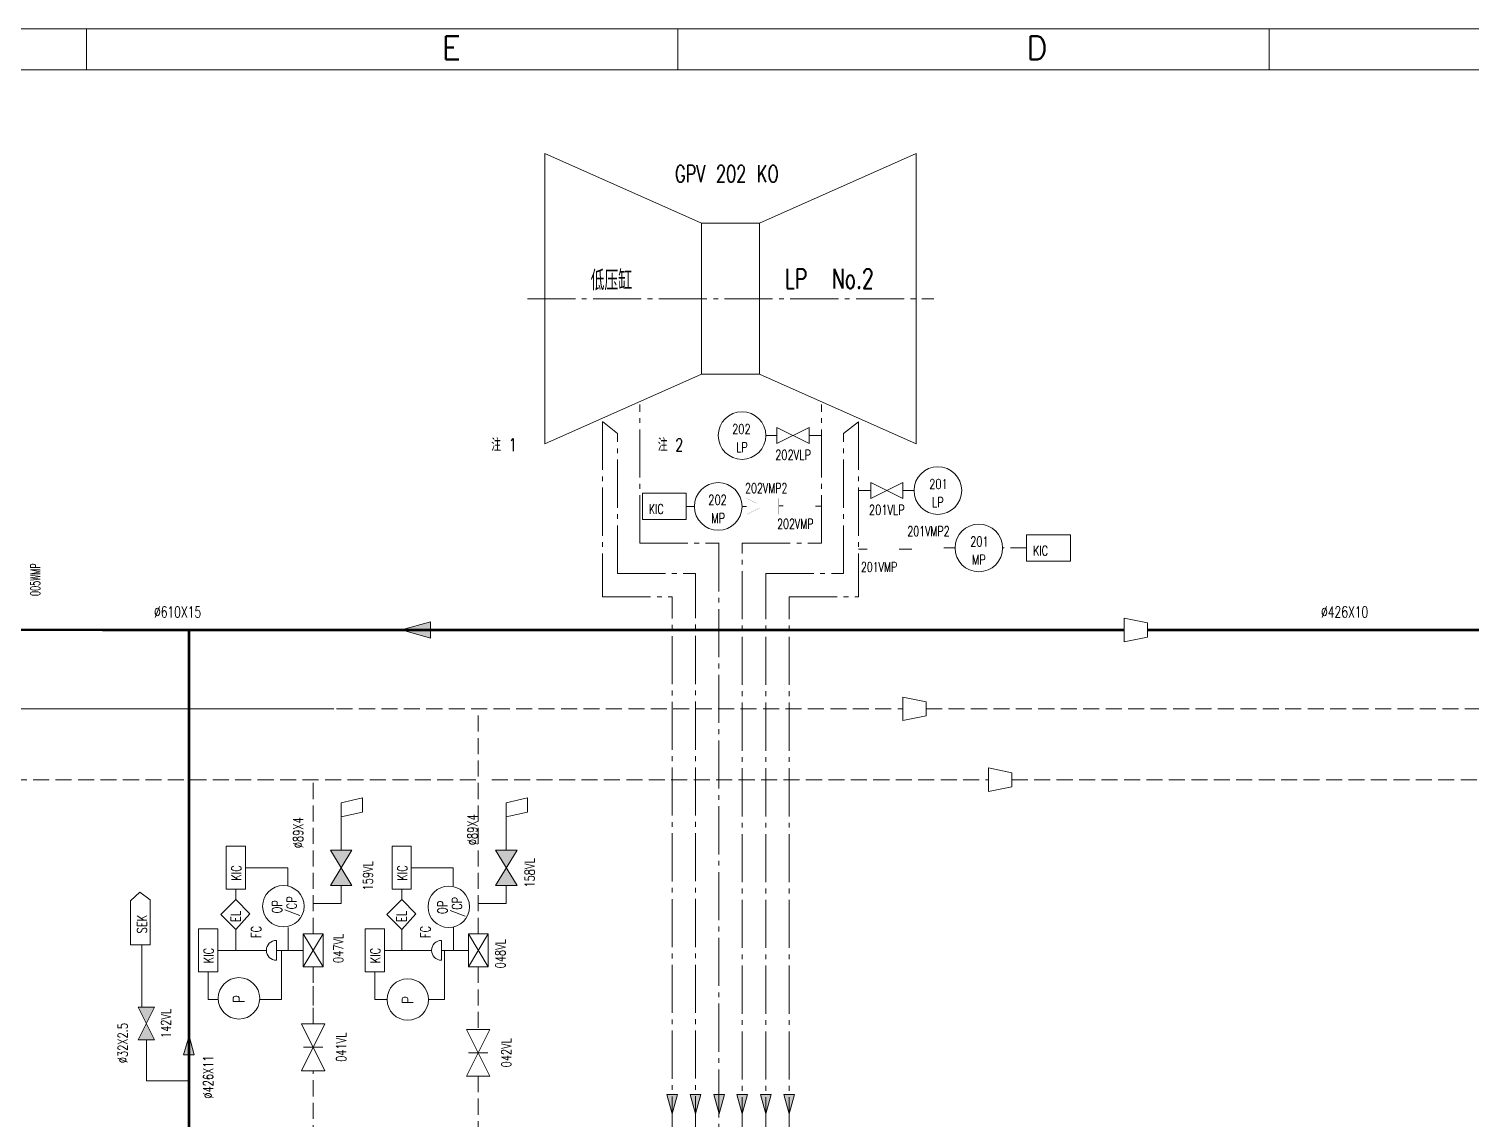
# Model space of a CAD drawing. Extents: x -4 to 23678, y -838 to 232.
# Drawn here: x 9004.9 to 9454.6, y -107.8 to 232 of the extents above; entities that cross this region are included whole.
import ezdxf
from ezdxf.enums import TextEntityAlignment as Align

# ---------------------------------------------------------------- set-up
doc = ezdxf.new("R2010")
doc.units = 0
doc.header["$MEASUREMENT"] = 0
doc.linetypes.add('CENTER2', pattern=[20.5, 15, -2, 1.5, -2])
doc.linetypes.add('HIDDEN', pattern=[7, 5, -2])
doc.layers.get('0').update_dxf_attribs({"linetype": 'CONTINUOUS'})
doc.layers.add('1', color=1, linetype='CONTINUOUS')
doc.layers.add('TEXT', color=7, linetype='CONTINUOUS', lineweight=13)
doc.styles.add('HZ', font='txt', dxfattribs={"width": 0.73, "bigfont": 'hztxt'})
doc.styles.get("Standard").update_dxf_attribs({"font": 'txt.shx', "width": 0.8, "bigfont": 'hztxt.shx'})
doc.styles.add('设备编号文字', font='txt.shx', dxfattribs={"height": 1.6, "bigfont": 'hztxt.shx'})
doc.styles.add('阀门标注文字', font='txt.shx', dxfattribs={"width": 0.8, "height": 2, "bigfont": 'hztxt.shx'})

# ---------------------------------------------------------------- blocks, each defined once
blk = doc.blocks.new('闸阀')
for p, q in [((5, -1.25), (0, 1.25)), ((0, -1.25), (5, 1.25)), ((0, 1.25), (0, -1.25)), ((2.5, 1.04), (2.5, -1.04)), ((5, 1.25), (5, -1.25))]:
    blk.add_line(p, q)
at = {"style": '设备编号文字', "width": 0.8}
blk.add_attdef('VISIBLE', text='', height=2, dxfattribs=at).set_placement((2.5, -3), align=Align.MIDDLE)
at = {"style": '设备编号文字', "width": 0.8, "flags": 1}
blk.add_attdef('INVISIBLE', text='', height=2, dxfattribs=at).set_placement((2.5, -5), align=Align.TOP_CENTER)
blk = doc.blocks.new('传感器')
blk.add_circle((0, 3), 3)
at = {"style": '设备编号文字', "width": 0.8, "flags": 1}
blk.add_attdef('INVISIBLE', text='', height=1.6, dxfattribs=at).set_placement((-0.08, 6.35), align=Align.CENTER)
at = {"style": '设备编号文字', "width": 0.8}
for tag, p in [('VISIBLE', (-0.08, 3.2)), ('TYPE', (0, 0.9))]:
    blk.add_attdef(tag, text='', height=1.6, dxfattribs=at).set_placement(p, align=Align.CENTER)
blk = doc.blocks.new('隔离阀')
for p, q in [((5, -1.25), (0, 1.25)), ((0, -1.25), (5, 1.25)), ((0, 1.25), (0, -1.25)), ((5, 1.25), (5, -1.25))]:
    blk.add_line(p, q)
at = {"style": '阀门标注文字', "width": 0.8}
blk.add_attdef('VISIBLE', text='', height=2, dxfattribs=at).set_placement((2.5, -3), align=Align.MIDDLE)
at = {"style": '阀门标注文字', "width": 0.8, "flags": 1}
blk.add_attdef('INVISIBLE', text='', height=2, dxfattribs=at).set_placement((2.5, -5), align=Align.TOP_CENTER)
blk = doc.blocks.new('隔离阀_关')
h = blk.add_hatch(color=256)
h.paths.add_polyline_path([(0, 1.25), (0, -1.25), (2.5, 0)])
h.paths.add_polyline_path([(5, 1.25), (2.5, 0), (5, -1.25)])
for p, q in [((5, -1.25), (0, 1.25)), ((0, -1.25), (5, 1.25)), ((0, 1.25), (0, -1.25)), ((5, 1.25), (5, -1.25))]:
    blk.add_line(p, q)
at = {"style": '设备编号文字', "width": 0.8}
blk.add_attdef('VISIBLE', text='', height=2, dxfattribs=at).set_placement((2.5, -3), align=Align.MIDDLE)
at = {"style": '设备编号文字', "width": 0.8, "flags": 1}
blk.add_attdef('INVISIBLE', text='', height=2, dxfattribs=at).set_placement((2.5, -5), align=Align.TOP_CENTER)

msp = doc.modelspace()

# ---------------------------------------------------------------- hatches: boundary and pattern name
at = {"lineweight": 13}
h = msp.add_hatch(color=7, dxfattribs=at)
h.paths.add_polyline_path([(9121.08, 44.68), (9130.08, 44.67), (9130.08, 47.15)])
h.paths.add_polyline_path([(9121.08, 44.68), (9121.08, 44.67), (9130.08, 42.12), (9130.08, 44.67)])
h = msp.add_hatch(color=7, dxfattribs=at)
h.paths.add_polyline_path([(9054.8, -81.83), (9054.8, -87.83), (9056.45, -87.83)])
h.paths.add_polyline_path([(9054.8, -81.83), (9054.79, -81.83), (9053.09, -87.83), (9054.8, -87.83)])
h = msp.add_hatch(color=7, dxfattribs=at)
h.paths.add_polyline_path([(9205.47, -106.16), (9205.47, -100.16), (9207.12, -100.16)])
h.paths.add_polyline_path([(9205.47, -106.16), (9205.47, -106.16), (9203.77, -100.16), (9205.47, -100.16)])
h = msp.add_hatch(color=7, dxfattribs=at)
h.paths.add_polyline_path([(9212.77, -106.16), (9212.77, -100.16), (9214.42, -100.16)])
h.paths.add_polyline_path([(9212.77, -106.16), (9212.77, -106.16), (9211.07, -100.16), (9212.77, -100.16)])
h = msp.add_hatch(color=7, dxfattribs=at)
h.paths.add_polyline_path([(9220.11, -106.16), (9220.11, -100.16), (9221.76, -100.16)])
h.paths.add_polyline_path([(9220.11, -106.16), (9220.11, -106.16), (9218.41, -100.16), (9220.11, -100.16)])
h = msp.add_hatch(color=7, dxfattribs=at)
h.paths.add_polyline_path([(9227.34, -106.16), (9227.34, -100.16), (9228.99, -100.16)])
h.paths.add_polyline_path([(9227.34, -106.16), (9227.34, -106.16), (9225.64, -100.16), (9227.34, -100.16)])
h = msp.add_hatch(color=7, dxfattribs=at)
h.paths.add_polyline_path([(9234.67, -106.16), (9234.67, -100.16), (9236.32, -100.16)])
h.paths.add_polyline_path([(9234.67, -106.16), (9234.67, -106.16), (9232.96, -100.16), (9234.67, -100.16)])
h = msp.add_hatch(color=7, dxfattribs=at)
h.paths.add_polyline_path([(9241.95, -106.14), (9241.95, -100.14), (9243.6, -100.14)])
h.paths.add_polyline_path([(9241.95, -106.14), (9241.95, -106.14), (9240.25, -100.14), (9241.95, -100.14)])
at = {"layer": 'TEXT', "lineweight": 13}
h = msp.add_hatch(color=7, dxfattribs=at)
h.paths.add_polyline_path([(9157.11, -23.99), (9150.4, -23.99), (9153.75, -29.48)])
h.paths.add_polyline_path([(9153.75, -29.48), (9150.4, -34.96), (9157.11, -34.96)])
h.paths.add_polyline_path([(9105.6, -23.99), (9098.89, -23.99), (9102.25, -29.48)])
h.paths.add_polyline_path([(9102.25, -29.48), (9098.89, -34.96), (9105.6, -34.96)])

# ---------------------------------------------------------------- linework, layer by layer
at = {"color": 7, "lineweight": 13}
for p, q in [((9940.82, 219.26), (8469.19, 219.26)), ((9266.23, 69.87), (9263.58, 69.87)), ((9130.08, 47.15), (9121.08, 44.68)), ((9130.08, 42.12), (9130.08, 47.15)), ((9121.07, 44.68), (9130.08, 42.12)), ((9157.11, -34.96), (9150.4, -23.99)), ((9157.11, -23.99), (9150.4, -34.96)), ((9150.4, -23.99), (9157.11, -23.99)), ((9137.13, -29.48), (9137.13, -35.14)), ((9150.4, -34.96), (9157.11, -34.96)), ((9137.25, -48.06), (9137.25, -55.21)), ((9083.64, -55.21), (9083.64, -70.55)), ((9054.8, -61.91), (9054.8, -70.55)), ((9060.77, -61.91), (9060.75, -70.56)), ((9112.76, -61.91), (9112.76, -70.55)), ((9060.75, -70.56), (9063.82, -70.56)), ((9083.64, -70.55), (9076.75, -70.55)), ((9112.76, -70.55), (9116.44, -70.56)), ((9134.51, -70.55), (9129.48, -70.55)), ((9054.8, -81.82), (9053.09, -87.83)), ((9056.45, -87.83), (9054.8, -81.83)), ((9053.09, -87.83), (9056.45, -87.83)), ((9054.77, -95.92), (9041.5, -95.92)), ((9205.47, -106.16), (9203.77, -100.16)), ((9203.77, -100.16), (9207.12, -100.16)), ((9207.12, -100.16), (9205.47, -106.16)), ((9211.07, -100.16), (9214.42, -100.16)), ((9212.77, -106.16), (9211.07, -100.16)), ((9214.42, -100.16), (9212.77, -106.16)), ((9218.41, -100.16), (9221.76, -100.16)), ((9220.11, -106.16), (9218.41, -100.16)), ((9221.76, -100.16), (9220.11, -106.16)), ((9225.64, -100.16), (9228.99, -100.16)), ((9227.34, -106.16), (9225.64, -100.16)), ((9228.99, -100.16), (9227.34, -106.16)), ((9232.96, -100.16), (9236.32, -100.16)), ((9234.67, -106.16), (9232.96, -100.16)), ((9236.32, -100.16), (9234.67, -106.16)), ((9240.25, -100.14), (9243.6, -100.14)), ((9241.95, -106.14), (9240.25, -100.14)), ((9243.6, -100.14), (9241.95, -106.14))]:
    msp.add_line(p, q, dxfattribs=at)
at = {"lineweight": 13}
msp.add_line((9238.72, 83.32), (9240.12, 83.32), dxfattribs=at)
at = {"color": 7, "linetype": 'CENTER2', "lineweight": 13}
for p, q in [((9195.35, 71.69), (9220.17, 71.69)), ((9220.04, 71.69), (9220.04, -238.97)), ((9227.31, 71.69), (9251.98, 71.69)), ((9227.34, -238.97), (9227.32, 71.69)), ((9188.39, 62.26), (9212.74, 62.26)), ((9234.62, 62.26), (9258.94, 62.26)), ((9234.64, -238.97), (9234.63, 62.26)), ((9183.74, 55), (9205.45, 55)), ((9241.92, 55), (9263.58, 55)), ((9241.94, -238.97), (9241.94, 55))]:
    msp.add_line(p, q, dxfattribs=at)
at = {"color": 7, "linetype": 'HIDDEN', "lineweight": 13}
for p, q in [((9315.97, 70.22), (9308.52, 70.22)), ((9144.97, -50.04), (9144.97, 20.1)), ((9093.51, -50.04), (9093.51, -2.02)), ((9093.51, -78.12), (9093.51, -66.36)), ((9093.51, -156.73), (9093.51, -92.72)), ((9144.97, -94.44), (9144.97, -139.12))]:
    msp.add_line(p, q, dxfattribs=at)
at = {"color": 7, "lineweight": 13}
for points in [[(9022.8, 219.26), (9022.8, 232.04)], [(9207.21, 219.26), (9207.21, 232.04)], [(9391.62, 219.26), (9391.62, 232.04)], [(9940.82, 219.26), (8469.57, 219.26)]]:
    msp.add_lwpolyline(points, dxfattribs=at)
at = {"color": 1, "lineweight": 13, "const_width": 0.01}
for points in [[(9238.72, 85.68), (9228.67, 80.66), (9228.67, 85.68), (9238.72, 80.66), (9238.72, 85.68)], [(9290.21, 72.38), (9280.15, 67.36), (9280.15, 72.38), (9290.21, 67.36), (9290.21, 72.38)]]:
    msp.add_lwpolyline(points, dxfattribs=at)
at = {"color": 0, "lineweight": 13, "const_width": 0.01}
for points in [[(9250.18, 85.84), (9240.12, 80.81), (9240.12, 85.84), (9250.18, 80.81), (9250.18, 85.84)], [(9276.29, 72.38), (9266.23, 67.36), (9266.23, 72.38), (9276.29, 67.36), (9276.29, 72.38)]]:
    msp.add_lwpolyline(points, dxfattribs=at)
at = {"color": 7, "lineweight": 13, "const_width": 0.8}
for points in [[(8521.63, 44.75), (9346.37, 44.64)], [(9054.77, -117.12), (9054.77, 44.63)], [(9478.96, 44.64), (9353.67, 44.63)]]:
    msp.add_lwpolyline(points, dxfattribs=at)
at = {"layer": '1', "color": 7, "lineweight": 13}
msp.add_line((9953.6, 232.04), (8456.79, 232.04), dxfattribs=at)
at = {"layer": 'TEXT', "color": 7, "lineweight": 13}
for p, q in [((9214.61, 171.45), (9214.61, 147.92)), ((9232.71, 171.45), (9232.71, 147.92)), ((9214.61, 124.38), (9214.61, 147.92)), ((9232.71, 124.38), (9232.71, 147.92)), ((9234.67, 105.27), (9238.13, 105.27)), ((9248.19, 105.27), (9251.98, 105.27)), ((9267.37, 88.12), (9263.58, 88.12)), ((9280.89, 88.12), (9277.43, 88.12)), ((9212.39, 83.17), (9209.84, 83.17)), ((9227.25, 83.17), (9228.67, 83.17)), ((9250.18, 83.24), (9251.98, 83.26)), ((9280.15, 69.87), (9276.29, 69.87)), ((9293.67, 70.22), (9290.21, 70.22)), ((9102.25, -9.18), (9108.85, -7.72)), ((9108.85, -7.72), (9108.85, -12.1)), ((9153.75, -9.18), (9160.36, -7.72)), ((9160.36, -7.72), (9160.36, -12.1)), ((9102.25, -23.99), (9102.25, -9.18)), ((9102.25, -13.56), (9108.85, -12.1)), ((9153.75, -23.99), (9153.75, -9.18)), ((9153.75, -13.56), (9160.36, -12.1)), ((9105.6, -23.99), (9098.89, -34.96)), ((9105.6, -34.96), (9098.89, -23.99)), ((9098.89, -23.99), (9105.6, -23.99)), ((9072.37, -29.48), (9085.58, -29.48)), ((9085.58, -29.48), (9085.58, -35.14)), ((9124.11, -29.48), (9137.13, -29.48)), ((9098.89, -34.96), (9105.6, -34.96)), ((9102.25, -40.56), (9102.25, -34.96)), ((9153.75, -40.56), (9153.75, -34.96)), ((9036.53, -39.78), (9039.49, -37.06)), ((9036.53, -39.78), (9036.53, -53.47)), ((9039.49, -37.06), (9042.67, -39.46)), ((9042.67, -53.47), (9042.67, -39.46)), ((9069.39, -39.38), (9069.39, -36.18)), ((9121.14, -39.38), (9121.14, -36.18)), ((9093.51, -40.56), (9102.25, -40.56)), ((9145.02, -40.56), (9153.75, -40.56)), ((9069.39, -48.7), (9069.39, -55.21)), ((9085.7, -48.06), (9085.7, -55.21)), ((9121.14, -48.7), (9121.14, -55.21)), ((9036.53, -53.47), (9042.67, -53.47)), ((9082.04, -58.32), (9082.04, -52.11)), ((9090.41, -50.04), (9090.41, -60.39)), ((9096.62, -50.04), (9096.62, -60.39)), ((9133.55, -58.32), (9133.55, -52.11)), ((9141.91, -50.04), (9141.91, -60.39)), ((9148.13, -50.04), (9148.13, -60.39)), ((9078.94, -55.21), (9063.74, -55.21)), ((9082.04, -55.21), (9090.41, -55.21)), ((9130.44, -55.21), (9115.73, -55.21)), ((9133.55, -55.21), (9141.91, -55.21)), ((9134.51, -55.21), (9134.51, -70.55))]:
    msp.add_line(p, q, dxfattribs=at)
at = {"layer": 'TEXT', "color": 7, "linetype": 'CENTER2', "lineweight": 13}
for p, q in [((9160.3, 147.92), (9287.02, 147.92)), ((9251.98, 71.69), (9251.98, 114.89)), ((9263.58, 109.53), (9258.94, 105.92)), ((9263.58, 109.53), (9263.58, 55)), ((9258.94, 62.26), (9258.94, 105.92))]:
    msp.add_line(p, q, dxfattribs=at)
at = {"layer": 'TEXT', "color": 7, "lineweight": 13}
for points in [[(9165.73, 147.92), (9165.73, 193.17), (9214.61, 171.45), (9223.66, 171.45), (9232.71, 171.45), (9281.59, 193.17), (9281.59, 147.92), (9281.59, 102.66), (9232.71, 124.38), (9223.66, 124.38), (9214.61, 124.38), (9165.73, 102.66)], [(9196.16, 79.05), (9209.84, 79.05), (9209.84, 87.29), (9196.16, 87.29)], [(9315.97, 66.1), (9329.65, 66.1), (9329.65, 74.33), (9315.97, 74.33)], [(9346.37, 40.99), (9346.37, 48.29), (9353.67, 46.83), (9353.67, 42.45)], [(9277.34, 23.75), (9277.34, 16.45), (9284.64, 17.91), (9284.64, 22.29)], [(9304.06, 1.63), (9304.06, -5.67), (9311.36, -4.21), (9311.36, 0.17)], [(9072.37, -36.18), (9072.37, -22.78), (9066.42, -22.78), (9066.42, -36.18)], [(9124.11, -36.18), (9124.11, -22.78), (9118.16, -22.78), (9118.16, -36.18)], [(9069.39, -39.38), (9073.81, -43.8), (9069.39, -48.7), (9064.73, -44.04)], [(9121.14, -39.38), (9125.55, -43.8), (9121.14, -48.7), (9116.48, -44.04)], [(9063.74, -61.91), (9063.74, -48.52), (9057.79, -48.52), (9057.79, -61.91)], [(9115.73, -61.91), (9115.73, -48.52), (9109.78, -48.52), (9109.78, -61.91)], [(9090.41, -50.04), (9096.62, -50.04), (9090.41, -60.39), (9096.62, -60.39)], [(9141.91, -50.04), (9148.13, -50.04), (9141.91, -60.39), (9148.13, -60.39)]]:
    msp.add_lwpolyline(points, close=True, dxfattribs=at)
at = {"layer": 'TEXT', "color": 7, "linetype": 'CENTER2', "lineweight": 13}
for points in [[(9195.35, 71.69), (9195.35, 114.89)], [(9188.39, 62.26), (9188.39, 105.92), (9183.74, 109.63)], [(9183.74, 109.53), (9183.74, 55)], [(9212.74, -259.19), (9212.74, 62.26)], [(9205.45, -259.23), (9205.45, 55)]]:
    msp.add_lwpolyline(points, dxfattribs=at)
at = {"layer": 'TEXT', "color": 7, "linetype": 'HIDDEN', "lineweight": 13}
for points in [[(8523.21, 20.1), (9099.95, 20.1)], [(9002.8, 20.1), (9277.34, 20.1)], [(9284.64, 20.1), (9615.61, 20.1)], [(8523.21, -2.02), (9145.93, -2.02)], [(9149.19, -2.02), (9304.06, -2.02)], [(9311.36, -2.02), (9564.2, -2.02)], [(9093.51, -60.39), (9093.51, -78.12)], [(9144.97, -60.39), (9144.97, -79.84)]]:
    msp.add_lwpolyline(points, dxfattribs=at)
at = {"layer": 'TEXT', "color": 7, "lineweight": 13}
for points in [[(9040.14, -72.89), (9040.14, -53.47)], [(9041.5, -95.92), (9041.5, -83.11)]]:
    msp.add_lwpolyline(points, dxfattribs=at)
for centre in [(9082.04, -55.21), (9133.55, -55.21)]:
    msp.add_arc(centre, 3.11, 90, 270, dxfattribs=at)

# ---------------------------------------------------------------- block references
ref = msp.add_blockref('传感器', (9227.24, 97.84), dxfattribs=dict(at, xscale=2.47557548391164, yscale=2.475575483919422, zscale=2.475575483921804))
ref.add_attrib('VISIBLE', '202', dxfattribs={"layer": '0', "height": 3.071, "style": 'HZ', "width": 0.73}).set_placement((9227.05, 105.75), align=Align.CENTER)
ref.add_attrib('TYPE', 'LP', dxfattribs={"layer": '0', "height": 3.071, "style": 'HZ', "width": 0.73}).set_placement((9227.24, 100.07), align=Align.CENTER)
ref = msp.add_blockref('隔离阀', (9238.13, 105.27), dxfattribs=dict(at, xscale=2.011405080719733, yscale=2.011405080688208, zscale=2.011405080686466))
ref.add_attrib('VISIBLE', '202VLP', dxfattribs={"layer": '0', "height": 3.071, "style": 'HZ', "width": 0.73}).set_placement((9243.16, 99.23), align=Align.MIDDLE)
ref = msp.add_blockref('传感器', (9288.31, 80.7), dxfattribs=dict(at, xscale=-2.47557548391164, yscale=2.475575483919422, zscale=2.475575483921804))
ref.add_attrib('VISIBLE', '201', dxfattribs={"layer": '0', "height": 3.071, "style": 'HZ', "width": 0.73}).set_placement((9288.51, 88.61), align=Align.CENTER)
ref.add_attrib('TYPE', 'LP', dxfattribs={"layer": '0', "lineweight": 13, "height": 3.1, "style": 'HZ', "width": 0.73}).set_placement((9288.31, 82.93), align=Align.CENTER)
ref = msp.add_blockref('传感器', (9219.82, 75.74), dxfattribs=dict(at, xscale=2.47557548391164, yscale=2.475575483919422, zscale=2.475575483921804))
ref.add_attrib('VISIBLE', '202', dxfattribs={"layer": '0', "height": 3.071, "style": 'HZ', "width": 0.73}).set_placement((9219.62, 83.66), align=Align.CENTER)
ref.add_attrib('TYPE', 'MP', dxfattribs={"layer": '0', "height": 3.071, "style": 'HZ', "width": 0.73}).set_placement((9219.82, 77.98), align=Align.CENTER)
ref = msp.add_blockref('隔离阀', (9277.43, 88.12), dxfattribs=dict(at, xscale=-2.011405080688208, yscale=2.011405080688208, zscale=2.011405080686466))
ref.add_attrib('VISIBLE', '201VLP', dxfattribs={"layer": '0', "height": 3.071, "style": 'HZ', "width": 0.73}).set_placement((9272.4, 82.09), align=Align.MIDDLE)
ref = msp.add_blockref('传感器', (9301.09, 62.79), dxfattribs=dict(at, xscale=-2.47557548391164, yscale=2.475575483919422, zscale=2.475575483921804))
ref.add_attrib('VISIBLE', '201', dxfattribs={"layer": '0', "height": 3.071, "style": 'HZ', "width": 0.73}).set_placement((9301.29, 70.71), align=Align.CENTER)
ref.add_attrib('TYPE', 'MP', dxfattribs={"layer": '0', "height": 3.071, "style": 'HZ', "width": 0.73}).set_placement((9301.09, 65.02), align=Align.CENTER)
ref = msp.add_blockref('传感器', (9090.69, -41.45), dxfattribs=dict(at, xscale=2.153999198915398, yscale=2.153999198921982, zscale=2.153999198923891, rotation=90))
ref.add_attrib('VISIBLE', 'OP', dxfattribs={"layer": '0', "height": 3.071, "rotation": 90, "style": 'HZ', "width": 0.73}).set_placement((9083.8, -41.62), align=Align.CENTER)
ref.add_attrib('TYPE', '/CP', dxfattribs={"layer": '0', "height": 3.071, "rotation": 90, "style": 'HZ', "width": 0.73}).set_placement((9088.33, -41.45), align=Align.CENTER)
ref = msp.add_blockref('传感器', (9142.26, -41.64), dxfattribs=dict(at, xscale=2.153999198915398, yscale=2.153999198921982, zscale=2.153999198923891, rotation=90))
ref.add_attrib('VISIBLE', 'OP', dxfattribs={"layer": '0', "height": 3.071, "rotation": 90, "style": 'HZ', "width": 0.73}).set_placement((9135.37, -41.81), align=Align.CENTER)
ref.add_attrib('TYPE', '/CP', dxfattribs={"layer": '0', "height": 3.071, "rotation": 90, "style": 'HZ', "width": 0.73}).set_placement((9139.9, -41.64), align=Align.CENTER)
ref = msp.add_blockref('传感器', (9076.84, -70.17), dxfattribs=dict(at, xscale=2.153999198915398, yscale=2.153999198921982, zscale=2.153999198923891, rotation=90))
ref.add_attrib('VISIBLE', 'P', dxfattribs={"layer": '0', "height": 3.45, "rotation": 90, "style": '设备编号文字', "width": 0.8}).set_placement((9072.06, -70.34), align=Align.CENTER)
ref = msp.add_blockref('传感器', (9129.48, -70.54), dxfattribs=dict(at, xscale=2.153999198915398, yscale=2.153999198921982, zscale=2.153999198923891, rotation=90))
ref.add_attrib('VISIBLE', 'P', dxfattribs={"layer": '0', "height": 3.45, "rotation": 90, "style": '设备编号文字', "width": 0.8}).set_placement((9124.69, -70.71), align=Align.CENTER)
ref = msp.add_blockref('隔离阀_关', (9041.49, -83.11), dxfattribs=dict(at, xscale=2.043552987068027, yscale=2.043552987068027, zscale=2.043552987068027, rotation=90))
ref.add_attrib('VISIBLE', '142VL', dxfattribs={"layer": '0', "height": 3.071, "rotation": 90, "style": 'HZ', "width": 0.73}).set_placement((9047.62, -78), align=Align.MIDDLE)
ref = msp.add_blockref('闸阀', (9093.51, -92.72), dxfattribs=dict(at, xscale=2.91936141008615, yscale=2.919361410101713, zscale=2.919361410098413, rotation=90))
ref.add_attrib('VISIBLE', '041VL', dxfattribs={"layer": '0', "height": 3.071, "rotation": 90, "style": 'HZ', "width": 0.73}).set_placement((9102.27, -85.42), align=Align.MIDDLE)
ref = msp.add_blockref('闸阀', (9144.97, -94.44), dxfattribs=dict(at, xscale=2.91936141008615, yscale=2.919361410101713, zscale=2.919361410098413, rotation=90))
ref.add_attrib('VISIBLE', '042VL', dxfattribs={"layer": '0', "height": 3.071, "rotation": 90, "style": 'HZ', "width": 0.73}).set_placement((9153.73, -87.14), align=Align.MIDDLE)

# ---------------------------------------------------------------- texts
at = {"color": 7, "lineweight": 13}
for s, p in [('      E', (9091.14, 222.44)), ('      D', (9273.5, 222.44))]:
    msp.add_text(s, height=7.303, dxfattribs=at).set_placement(p)
at = {"layer": 'TEXT', "color": 7, "lineweight": 13, "style": 'HZ', "width": 0.7}
for s, height, p in [('GPV 202 KO', 5.265, (9206.35, 184.23)), ('低压缸', 6.143, (9180.05, 150.56)), ('LP  No.2', 6.143, (9240.56, 151.1)), ('注 1', 3.949, (9149.06, 100.39)), ('注 2', 3.949, (9200.99, 100.39)), ('KIC', 3.071, (9198.21, 80.81)), ('KIC', 3.071, (9318.02, 67.86)), ('%%C610X15', 3.5, (9043.89, 48.52)), ('%%C426X10', 3.5, (9407.82, 48.52))]:
    msp.add_text(s, height=height, dxfattribs=at).set_placement(p)
at = {"layer": 'TEXT', "color": 1, "lineweight": 13, "style": 'HZ', "width": 0.7}
for s, p in [('202VMP2', (9228.22, 87.32)), ('201VMP2', (9278.79, 73.9))]:
    msp.add_text(s, height=3.071, dxfattribs=at).set_placement(p)
at = {"layer": 'TEXT', "color": 0, "lineweight": 13, "style": 'HZ', "width": 0.7}
for s, p in [('202VMP', (9238.21, 76.2)), ('201VMP', (9264.32, 62.74))]:
    msp.add_text(s, height=3.071, dxfattribs=at).set_placement(p)
at = {"layer": 'TEXT', "color": 1, "lineweight": 13, "style": 'HZ', "width": 0.6}
msp.add_text('005WMP', height=3.071, rotation=90, dxfattribs=at).set_placement((9008.4, 55.24))
at = {"layer": 'TEXT', "color": 7, "lineweight": 13, "style": 'HZ', "width": 0.73}
for s, p in [('%%C89X4', (9144.73, -22.43)), ('%%C89X4', (9090.37, -23.37)), ('158VL', (9162.57, -35.65)), ('KIC', (9071.1, -33.51)), ('159VL', (9112.13, -36.55)), ('KIC', (9122.84, -33.51)), ('SEK', (9041.7, -49.9)), ('EL', (9070.88, -46.37)), ('EL', (9122.62, -46.37)), ('FC', (9077.28, -51.38)), ('FC', (9130.06, -51.38)), ('047VL', (9102.9, -59.17)), ('048VL', (9153.44, -60.83)), ('KIC', (9062.47, -59.24)), ('KIC', (9114.46, -59.24)), ('%%C32X2.5', (9035.66, -90.37)), ('%%C426X11', (9062.31, -101.43))]:
    msp.add_text(s, height=3.071, rotation=90, dxfattribs=at).set_placement(p)

doc.saveas('drawing.dxf')
